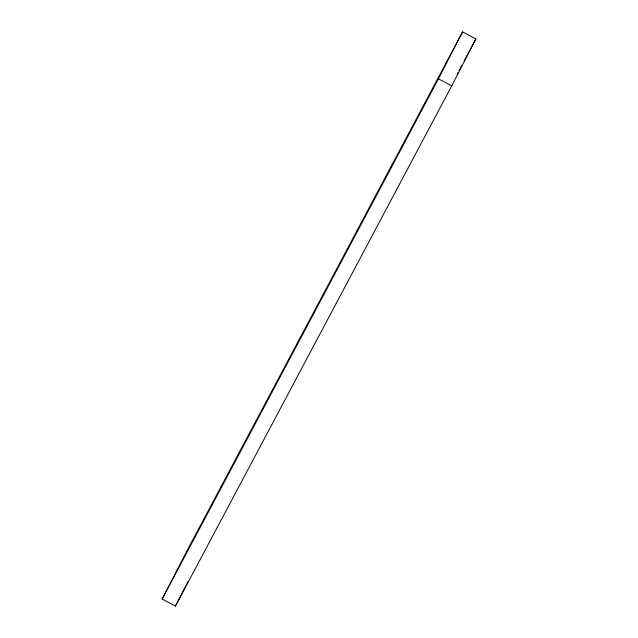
<?xml version="1.0" encoding="UTF-8"?>
<svg xmlns="http://www.w3.org/2000/svg" width="638" height="638" viewBox="0 0 638 638"><rect width="100%" height="100%" fill="white"/><g stroke="black" fill="none" stroke-linecap="round" stroke-linejoin="round"><path stroke-width="0.96" d="M162.148 599.074L186.272 552.125L462.55 31.9L475.852 38.926L451.728 85.875L175.45 606.1L162.148 599.074L438.426 78.849L462.55 31.9M175.45 606.1L188.194 581.298M457.159 74.136L458.092 72.373M459.025 70.611L461.832 65.331M464.169 60.929L475.852 38.926M438.426 78.849L451.728 85.875"/></g></svg>
